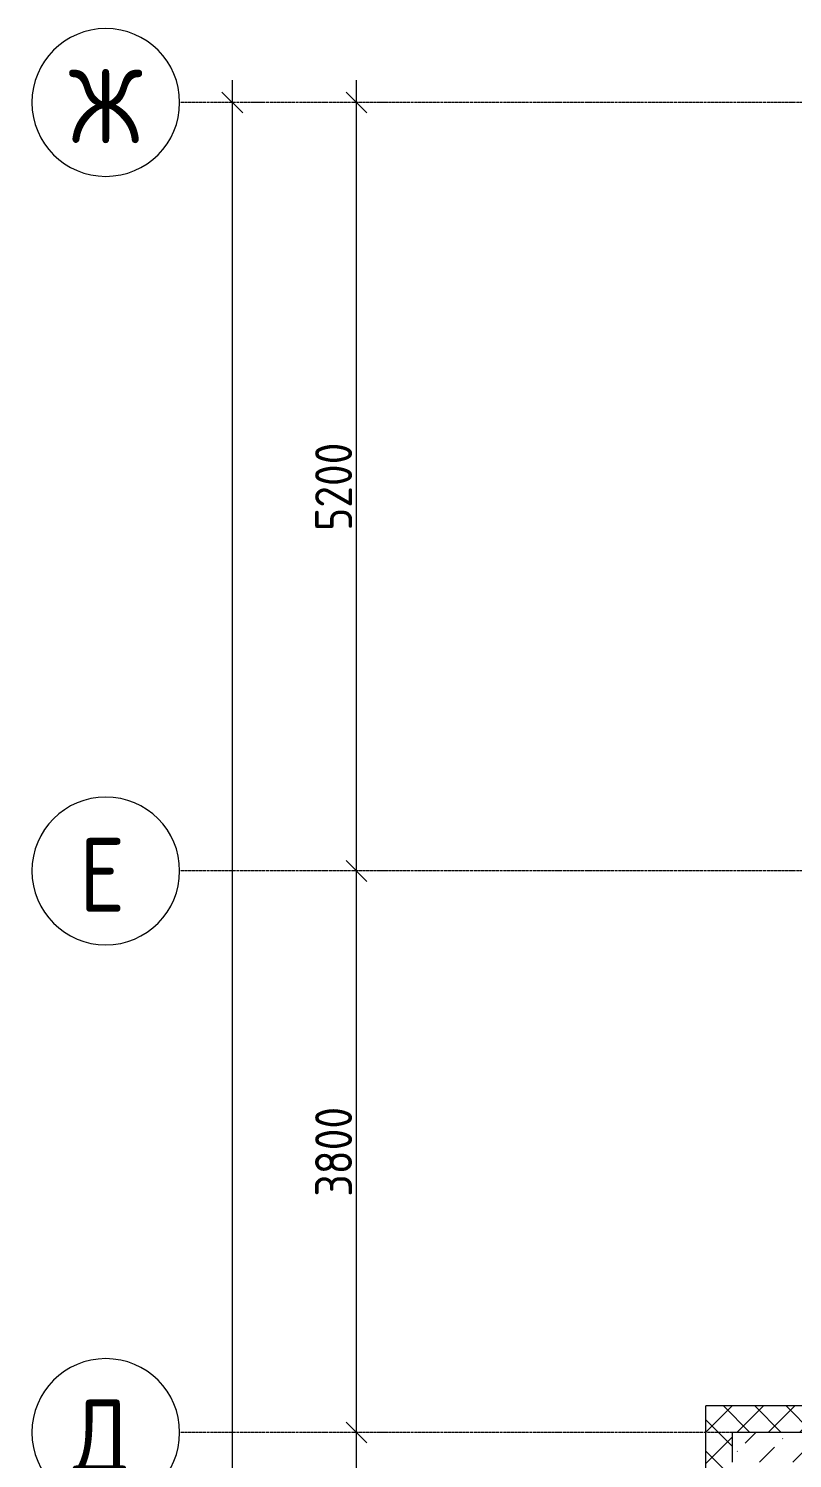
# Model space of a CAD drawing. Header units: millimetres. Extents: x -56773 to 221258, y -262288 to 26541.
# Drawn here: x -26253 to -21084, y -83319 to -73644 of the extents above; entities that cross this region are included whole.
import ezdxf

# ---------------------------------------------------------------- set-up
doc = ezdxf.new("R2010")
doc.units = ezdxf.units.MM
doc.linetypes.add('ADSK_Линия сетки', pattern=[25, 20, -2.5, 0, -2.5])
for name, color, linetype, lineweight in [('Оси', 7, 'Continuous', 9), ('Размеры', 7, 'Continuous', 9), ('Стены наружные', 7, 'Continuous', 18)]:
    doc.layers.add(name, color=color, linetype=linetype, lineweight=lineweight)
doc.styles.add('GOST Common', font='', dxfattribs={"width": 0.9, "height": 500})
doc.styles.add('GOST Common_2', font='', dxfattribs={"width": 0.9, "height": 250})
doc.styles.get('GOST Common').set_extended_font_data('GOST Common')
doc.styles.get('GOST Common_2').set_extended_font_data('GOST Common')
doc.dimstyles.new('ADSK_Основной_2_5_мм', dxfattribs={"dimscale": 304.8, "dimtxt": 251.428749, "dimasz": 0.463911, "dimexe": 0.492126, "dimexo": 0.984252, "dimgap": 0.098425, "dimtad": 1, "dimrnd": 0.01, "dimdsep": 46, "dimtxsty": 'GOST Common_2', "dimblk1": 'OBLIQUE', "dimblk2": 'OBLIQUE', "dimsah": 1, "dimcen": 0.09, "dimdle": 0.492126, "dimazin": 2, "dimtfac": 1, "dimtdec": 4, "dimtix": 1, "dimtmove": 0, "dimatfit": 3, "dimfxl": 1, "dimtvp": 1, "dimtolj": 1, "dimtzin": 0, "dimlwd": 20, "dimlwe": 20, "dimarcsym": 2})
pattern_1 = [(45, (9.36, -97949.04), (-106.066, 106.066), []), (135, (9.36, -97949.04), (-106.066, -106.066), [])]

# ---------------------------------------------------------------- blocks, each defined once
blk = doc.blocks.new('Ось сетки - Круг_Ø10 мм-8259-Кладочный план 2-го этаж')
at = {"layer": 'Оси', "lineweight": 20}
for start, end in [(360, 180), (180, 360)]:
    blk.add_arc((0, 0), 5, start, end, dxfattribs=at)
blk = doc.blocks.new('_Oblique')
at = {"color": 0, "linetype": 'ByBlock', "lineweight": -2}
blk.add_line((-0.5, -0.5), (0.5, 0.5), dxfattribs=at)
blk = doc.blocks.new('*D4396')
at = {"layer": 'Defpoints', "color": 0, "lineweight": 25, "transparency": 16777216}
for p in [(-24133.9, -83144.1), (-24033.9, -83144.1), (-24133.9, -88544.1)]:
    blk.add_point(p, dxfattribs=at)
at = {"layer": 'Размеры', "color": 0, "lineweight": 20, "transparency": 16777216}
for p, q in [((-24033.9, -88694.1), (-24033.9, -82994.1)), ((-23833.9, -83144.1), (-23883.9, -83144.1)), ((-23833.9, -88544.1), (-23883.9, -88544.1))]:
    blk.add_line(p, q, dxfattribs=at)
at = {"layer": 'Размеры', "color": 0, "lineweight": 20, "transparency": 16777216, "xscale": 141.4, "yscale": 141.4, "zscale": 141.4}
for p, rotation in [((-24033.9, -83144.1), 90), ((-24033.9, -88544.1), 270)]:
    blk.add_blockref('_Oblique', p, dxfattribs=dict(at, rotation=rotation))
at = {"layer": 'Размеры', "color": 0, "lineweight": 9, "transparency": 16777216, "insert": (-24188.9, -85844.1), "char_height": 250, "width": 782.412, "attachment_point": 5, "rotation": 90, "style": 'GOST Common_2'}
blk.add_mtext('\\A1;5400', dxfattribs=at)
blk = doc.blocks.new('*D4397')
at = {"layer": 'Defpoints', "color": 0, "lineweight": 25, "transparency": 16777216}
for p in [(-24133.9, -79344.1), (-24033.9, -79344.1), (-24133.9, -83144.1)]:
    blk.add_point(p, dxfattribs=at)
at = {"layer": 'Размеры', "color": 0, "lineweight": 20, "transparency": 16777216}
for p, q in [((-24033.9, -83294.1), (-24033.9, -79194.1)), ((-23833.9, -79344.1), (-23883.9, -79344.1)), ((-23833.9, -83144.1), (-23883.9, -83144.1))]:
    blk.add_line(p, q, dxfattribs=at)
at = {"layer": 'Размеры', "color": 0, "lineweight": 20, "transparency": 16777216, "xscale": 141.4, "yscale": 141.4, "zscale": 141.4}
for p, rotation in [((-24033.9, -79344.1), 90), ((-24033.9, -83144.1), 270)]:
    blk.add_blockref('_Oblique', p, dxfattribs=dict(at, rotation=rotation))
at = {"layer": 'Размеры', "color": 0, "lineweight": 9, "transparency": 16777216, "insert": (-24188.9, -81244.1), "char_height": 250, "width": 756.843, "attachment_point": 5, "rotation": 90, "style": 'GOST Common_2'}
blk.add_mtext('\\A1;3800', dxfattribs=at)
blk = doc.blocks.new('*D4398')
at = {"layer": 'Defpoints', "color": 0, "lineweight": 25, "transparency": 16777216}
for p in [(-24133.9, -74144.1), (-24033.9, -74144.1), (-24133.9, -79344.1)]:
    blk.add_point(p, dxfattribs=at)
at = {"layer": 'Размеры', "color": 0, "lineweight": 20, "transparency": 16777216}
for p, q in [((-24033.9, -79494.1), (-24033.9, -73994.1)), ((-23833.9, -74144.1), (-23883.9, -74144.1)), ((-23833.9, -79344.1), (-23883.9, -79344.1))]:
    blk.add_line(p, q, dxfattribs=at)
at = {"layer": 'Размеры', "color": 0, "lineweight": 20, "transparency": 16777216, "xscale": 141.4, "yscale": 141.4, "zscale": 141.4}
for p, rotation in [((-24033.9, -74144.1), 90), ((-24033.9, -79344.1), 270)]:
    blk.add_blockref('_Oblique', p, dxfattribs=dict(at, rotation=rotation))
at = {"layer": 'Размеры', "color": 0, "lineweight": 9, "transparency": 16777216, "insert": (-24188.9, -76744.1), "char_height": 250, "width": 756.843, "attachment_point": 5, "rotation": 90, "style": 'GOST Common_2'}
blk.add_mtext('\\A1;5200', dxfattribs=at)
blk = doc.blocks.new('*D4399')
at = {"layer": 'Defpoints', "color": 0, "lineweight": 25, "transparency": 16777216}
for p in [(-24973.9, -74144.1), (-24873.9, -74144.1), (-24973.9, -104944.1)]:
    blk.add_point(p, dxfattribs=at)
at = {"layer": 'Размеры', "color": 0, "lineweight": 20, "transparency": 16777216}
for p, q in [((-24873.9, -105094.1), (-24873.9, -73994.1)), ((-24673.9, -74144.1), (-24723.9, -74144.1)), ((-24673.9, -104944.1), (-24723.9, -104944.1))]:
    blk.add_line(p, q, dxfattribs=at)
at = {"layer": 'Размеры', "color": 0, "lineweight": 20, "transparency": 16777216, "xscale": 141.4, "yscale": 141.4, "zscale": 141.4}
for p, rotation in [((-24873.9, -74144.1), 90), ((-24873.9, -104944.1), 270)]:
    blk.add_blockref('_Oblique', p, dxfattribs=dict(at, rotation=rotation))
at = {"layer": 'Размеры', "color": 0, "lineweight": 9, "transparency": 16777216, "insert": (-25028.9, -89544.1), "char_height": 250, "width": 946.054, "attachment_point": 5, "rotation": 90, "style": 'GOST Common_2'}
blk.add_mtext('\\A1;30800', dxfattribs=at)

msp = doc.modelspace()

# ---------------------------------------------------------------- hatches: boundary and pattern name
at = {"layer": 'Стены наружные', "lineweight": 9}
h = msp.add_hatch(dxfattribs=at)
h.set_pattern_fill('FP_4', color=256, style=0, pattern_type=2)
h.set_pattern_definition(pattern_1)
h.paths.add_polyline_path([(-21490.6385, -83144.0666), (-19790.6385, -83144.0666), (-19790.6385, -82964.0666), (-21670.6385, -82964.0666), (-21670.6385, -83144.0666)])
h = msp.add_hatch(dxfattribs=at)
h.set_pattern_fill('FP_4', color=256, style=0, pattern_type=2)
h.set_pattern_definition(pattern_1)
h.paths.add_polyline_path([(-21670.6385, -86944.0666), (-21490.6385, -86944.0666), (-21490.6385, -86387.843), (-21670.6385, -86387.843), (-21670.6385, -86877.2418)])
h.paths.add_polyline_path([(-21670.6385, -83687.843), (-21490.6385, -83687.843), (-21490.6385, -83144.0666), (-21670.6385, -83144.0666)])
h = msp.add_hatch(dxfattribs=at)
h.set_pattern_fill('FP_2', color=256, style=0, pattern_type=2)
h.set_pattern_definition([(45, (9.36, -97949.04), (84.1895, 308.69595), [396.875, -79.375, 3.353, -76.022])])
h.paths.add_polyline_path([(-12890.6385, -83344.0666), (-12890.6385, -83144.0666), (-21490.6385, -83144.0666), (-21490.6385, -83344.0666), (-13090.6385, -83344.0666)])

# ---------------------------------------------------------------- linework, layer by layer
at = {"layer": 'Оси', "linetype": 'ADSK_Линия сетки', "lineweight": 5}
for p, q in [((-2488.0423, -74144.0666), (-25230.7352, -74144.0666)), ((-2488.0423, -79344.0666), (-25230.7352, -79344.0666)), ((-2488.0423, -83144.0666), (-25230.7352, -83144.0666))]:
    msp.add_line(p, q, dxfattribs=at)
at = {"layer": 'Стены наружные', "lineweight": 9}
for p, q in [((-21670.6385, -84244.0666), (-21670.6385, -82964.0666)), ((-19970.6385, -82964.0666), (-21670.6385, -82964.0666)), ((-19790.6385, -83144.0666), (-21490.6385, -83144.0666)), ((-21490.6385, -83144.0666), (-21490.6385, -83344.0666))]:
    msp.add_line(p, q, dxfattribs=at)

# ---------------------------------------------------------------- block references
at = {"layer": 'Оси', "lineweight": 20, "xscale": 99.99999999999993, "yscale": 99.99999999999993, "zscale": 99.99999999999993, "rotation": 89.9999999999998}
for p in [(-25730.7352, -74144.0666), (-25730.7352, -79344.0666), (-25730.7352, -83144.0666)]:
    msp.add_blockref('Ось сетки - Круг_Ø10 мм-8259-Кладочный план 2-го этаж', p, dxfattribs=at)

# ---------------------------------------------------------------- texts
at = {"layer": 'Оси', "char_height": 500, "attachment_point": 1, "style": 'GOST Common'}
for s, insert, width in [('\\fGOST Common|b0|i0|c204|p34|;\\W.9;Ж', (-25980.5623, -73919.5077), 555.569437), ('\\fGOST Common|b0|i0|c204|p34|;\\W.9;Е', (-25912.1623, -79119.5077), 389.620125), ('\\fGOST Common|b0|i0|c204|p34|;\\W.9;Д', (-25956.7123, -82919.5077), 497.847937)]:
    msp.add_mtext(s, dxfattribs=dict(at, insert=insert, width=width))

# ---------------------------------------------------------------- dimensions: what is measured, and where the dimension line sits
at = {"layer": 'Размеры', "lineweight": 9}
for base, p1, p2, override, picture, middle in [((-24873.884, -74144.0666), (-24973.8689, -104944.0666), (-24973.8689, -74144.0666), {"dimpost": '<>', "dimfxl": 30800}, '*D4399', (-25028.884, -89544.0666)), ((-24033.884, -74144.0666), (-24133.8689, -79344.0666), (-24133.8689, -74144.0666), {"dimpost": '<>', "dimfxl": 5200}, '*D4398', (-24188.884, -76744.0666)), ((-24033.884, -79344.0666), (-24133.8689, -83144.0666), (-24133.8689, -79344.0666), {"dimpost": '<>', "dimfxl": 3800}, '*D4397', (-24188.884, -81244.0666)), ((-24033.884, -83144.0666), (-24133.8689, -88544.0666), (-24133.8689, -83144.0666), {"dimpost": '<>', "dimfxl": 5400}, '*D4396', (-24188.884, -85844.0666))]:
    dim = msp.add_linear_dim(base=base, p1=p1, p2=p2, angle=90, dimstyle='ADSK_Основной_2_5_мм', override=override, dxfattribs=at)
    dim.commit()
    dim.dimension.update_dxf_attribs({"geometry": picture, "text_midpoint": middle})

doc.saveas('drawing.dxf')
